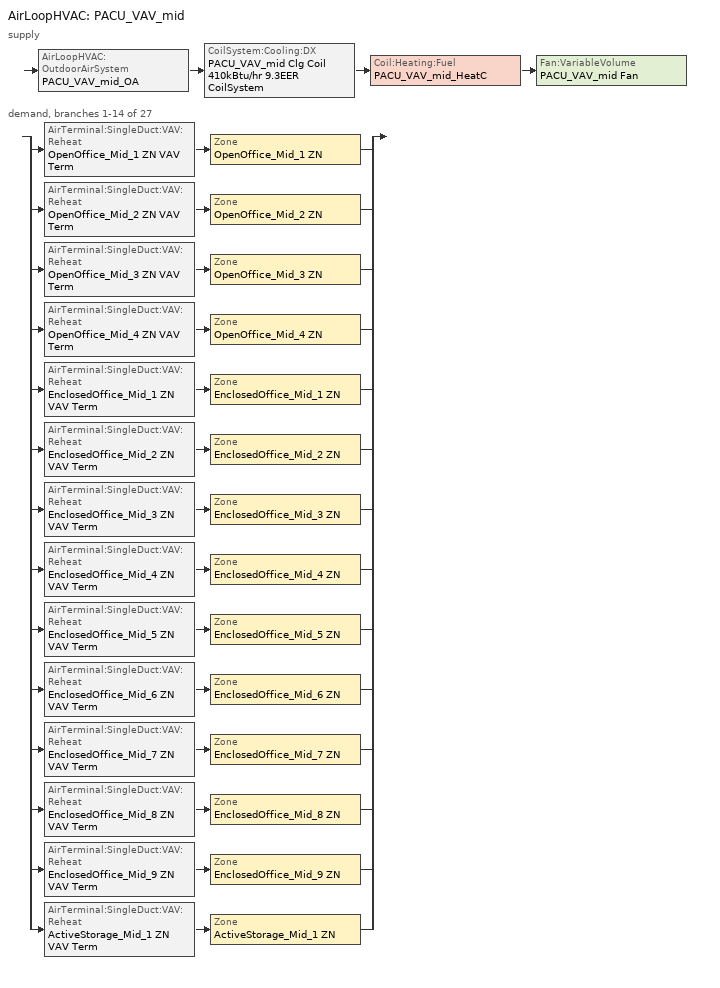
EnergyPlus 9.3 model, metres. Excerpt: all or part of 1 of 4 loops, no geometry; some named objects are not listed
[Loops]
AirLoopHVAC 'PACU_VAV_mid'
 supply: AirLoopHVAC:OutdoorAirSystem 'PACU_VAV_mid_OA' > CoilSystem:Cooling:DX 'PACU_VAV_mid Clg Coil 410kBtu/hr 9.3EER CoilSystem' > Coil:Heating:Fuel 'PACU_VAV_mid_HeatC' > Fan:VariableVolume 'PACU_VAV_mid Fan'
 demand, branches 1-14 of 27: split
  | AirTerminal:SingleDuct:VAV:Reheat 'OpenOffice_Mid_1 ZN VAV Term' > Zone 'OpenOffice_Mid_1 ZN'
  | AirTerminal:SingleDuct:VAV:Reheat 'OpenOffice_Mid_2 ZN VAV Term' > Zone 'OpenOffice_Mid_2 ZN'
  | AirTerminal:SingleDuct:VAV:Reheat 'OpenOffice_Mid_3 ZN VAV Term' > Zone 'OpenOffice_Mid_3 ZN'
  | AirTerminal:SingleDuct:VAV:Reheat 'OpenOffice_Mid_4 ZN VAV Term' > Zone 'OpenOffice_Mid_4 ZN'
  | AirTerminal:SingleDuct:VAV:Reheat 'EnclosedOffice_Mid_1 ZN VAV Term' > Zone 'EnclosedOffice_Mid_1 ZN'
  | AirTerminal:SingleDuct:VAV:Reheat 'EnclosedOffice_Mid_2 ZN VAV Term' > Zone 'EnclosedOffice_Mid_2 ZN'
  | AirTerminal:SingleDuct:VAV:Reheat 'EnclosedOffice_Mid_3 ZN VAV Term' > Zone 'EnclosedOffice_Mid_3 ZN'
  | AirTerminal:SingleDuct:VAV:Reheat 'EnclosedOffice_Mid_4 ZN VAV Term' > Zone 'EnclosedOffice_Mid_4 ZN'
  | AirTerminal:SingleDuct:VAV:Reheat 'EnclosedOffice_Mid_5 ZN VAV Term' > Zone 'EnclosedOffice_Mid_5 ZN'
  | AirTerminal:SingleDuct:VAV:Reheat 'EnclosedOffice_Mid_6 ZN VAV Term' > Zone 'EnclosedOffice_Mid_6 ZN'
  | AirTerminal:SingleDuct:VAV:Reheat 'EnclosedOffice_Mid_7 ZN VAV Term' > Zone 'EnclosedOffice_Mid_7 ZN'
  | AirTerminal:SingleDuct:VAV:Reheat 'EnclosedOffice_Mid_8 ZN VAV Term' > Zone 'EnclosedOffice_Mid_8 ZN'
  | AirTerminal:SingleDuct:VAV:Reheat 'EnclosedOffice_Mid_9 ZN VAV Term' > Zone 'EnclosedOffice_Mid_9 ZN'
  | AirTerminal:SingleDuct:VAV:Reheat 'ActiveStorage_Mid_1 ZN VAV Term' > Zone 'ActiveStorage_Mid_1 ZN'
[DesignSpecification:OutdoorAir] Outdoor Air Method=Sum; Outdoor Air Flow per Zone {m3/s}=0; Outdoor Air Flow Air Changes per Hour {1/hr}=0
Name | Outdoor Air Flow per Person {m3/s-person} | Outdoor Air Flow per Zone Floor Area {m3/s-m2}
MediumOffice - Storage Ventilation; MediumOffice - Conference Ventilation; MediumOffice - ClosedOffice Ventilation; MediumOffice - Lobby Ventilation; MediumOffice - OpenOffice Ventilation | 0.00235973 | 0.0003048
MediumOffice - Corridor Ventilation | 0 | 0.0003048
MediumOffice - Dining Ventilation | 0.00235973 | 0.0006096
MediumOffice - Elec/MechRoom Ventilation; MediumOffice - Restroom Ventilation; MediumOffice - Stair Ventilation | 0 | 0
[DesignSpecification:ZoneAirDistribution] Zone Air Distribution Effectiveness in Cooling Mode=1; Zone Air Distribution Effectiveness in Heating Mode=1
ActiveStorage_Mid_1 ZN Design Spec Zone Air Dist; ActiveStorage_Mid_2 ZN Design Spec Zone Air Dist; ActiveStorage_Mid_3 ZN Design Spec Zone Air Dist; ActiveStorage_Mid_4 ZN Design Spec Zone Air Dist; ConfRoom_Mid_1 ZN Design Spec Zone Air Dist; ConfRoom_Mid_2 ZN Design Spec Zone Air Dist; Corridor_Mid_1 ZN Design Spec Zone Air Dist; Corridor_Mid_2 ZN Design Spec Zone Air Dist; Dining_Mid ZN Design Spec Zone Air Dist; EnclosedOffice_Mid_1 ZN Design Spec Zone Air Dist; EnclosedOffice_Mid_2 ZN Design Spec Zone Air Dist; EnclosedOffice_Mid_3 ZN Design Spec Zone Air Dist; Lobby_Mid ZN Design Spec Zone Air Dist; Mechanical_Mid ZN Design Spec Zone Air Dist; OpenOffice_Mid_1 ZN Design Spec Zone Air Dist; OpenOffice_Mid_2 ZN Design Spec Zone Air Dist; OpenOffice_Mid_3 ZN Design Spec Zone Air Dist; OpenOffice_Mid_4 ZN Design Spec Zone Air Dist; Restroom_Mid ZN Design Spec Zone Air Dist; Stair_Mid_1 ZN Design Spec Zone Air Dist; Stair_Mid_2 ZN Design Spec Zone Air Dist; EnclosedOffice_Mid_4 ZN Design Spec Zone Air Dist; EnclosedOffice_Mid_5 ZN Design Spec Zone Air Dist; EnclosedOffice_Mid_6 ZN Design Spec Zone Air Dist; EnclosedOffice_Mid_7 ZN Design Spec Zone Air Dist; EnclosedOffice_Mid_8 ZN Design Spec Zone Air Dist; EnclosedOffice_Mid_9 ZN Design Spec Zone Air Dist
[Sizing:Zone] Zone Cooling Design Supply Air Temperature Input Method=SupplyAirTemperature; Zone Cooling Design Supply Air Temperature {C}=12.8; Zone Heating Design Supply Air Temperature Input Method=SupplyAirTemperature; Zone Heating Design Supply Air Temperature {C}=40; Zone Cooling Design Supply Air Humidity Ratio {kgWater/kgDryAir}=0.0085; Zone Heating Design Supply Air Humidity Ratio {kgWater/kgDryAir}=0.008; Cooling Design Air Flow Method=DesignDay; Cooling Design Air Flow Rate {m3/s}=0; Cooling Minimum Air Flow {m3/s}=0; Cooling Minimum Air Flow Fraction=0; Heating Design Air Flow Method=DesignDay; Heating Design Air Flow Rate {m3/s}=0; Account for Dedicated Outdoor Air System=No
Name | Design Specification Outdoor Air Object | Design Specification Zone Air Distribution Object
ActiveStorage_Mid_1 ZN | MediumOffice - Storage Ventilation | ActiveStorage_Mid_1 ZN Design Spec Zone Air Dist
EnclosedOffice_Mid_1 ZN | MediumOffice - ClosedOffice Ventilation | EnclosedOffice_Mid_1 ZN Design Spec Zone Air Dist
EnclosedOffice_Mid_2 ZN | MediumOffice - ClosedOffice Ventilation | EnclosedOffice_Mid_2 ZN Design Spec Zone Air Dist
EnclosedOffice_Mid_3 ZN | MediumOffice - ClosedOffice Ventilation | EnclosedOffice_Mid_3 ZN Design Spec Zone Air Dist
OpenOffice_Mid_1 ZN | MediumOffice - OpenOffice Ventilation | OpenOffice_Mid_1 ZN Design Spec Zone Air Dist
OpenOffice_Mid_2 ZN | MediumOffice - OpenOffice Ventilation | OpenOffice_Mid_2 ZN Design Spec Zone Air Dist
OpenOffice_Mid_3 ZN | MediumOffice - OpenOffice Ventilation | OpenOffice_Mid_3 ZN Design Spec Zone Air Dist
OpenOffice_Mid_4 ZN | MediumOffice - OpenOffice Ventilation | OpenOffice_Mid_4 ZN Design Spec Zone Air Dist
EnclosedOffice_Mid_4 ZN | MediumOffice - ClosedOffice Ventilation | EnclosedOffice_Mid_4 ZN Design Spec Zone Air Dist
EnclosedOffice_Mid_5 ZN | MediumOffice - ClosedOffice Ventilation | EnclosedOffice_Mid_5 ZN Design Spec Zone Air Dist
EnclosedOffice_Mid_6 ZN | MediumOffice - ClosedOffice Ventilation | EnclosedOffice_Mid_6 ZN Design Spec Zone Air Dist
EnclosedOffice_Mid_7 ZN | MediumOffice - ClosedOffice Ventilation | EnclosedOffice_Mid_7 ZN Design Spec Zone Air Dist
EnclosedOffice_Mid_8 ZN | MediumOffice - ClosedOffice Ventilation | EnclosedOffice_Mid_8 ZN Design Spec Zone Air Dist
EnclosedOffice_Mid_9 ZN | MediumOffice - ClosedOffice Ventilation | EnclosedOffice_Mid_9 ZN Design Spec Zone Air Dist
[Sizing:System]
PACU_VAV_mid: Sensible, 0.847417, 0.5, 7, 0.008, 12.8, 0.008, 12.8, 12.8, Coincident, No, No, 0.0085, 0.008, DesignDay, 0, DesignDay, 0, ZoneSum
[ZoneControl:Thermostat] Control Type Schedule=Dual Zone Control Type Sched
Name | Zone or ZoneList | Control 1
ActiveStorage_Mid_1 ZN Thermostat | ActiveStorage_Mid_1 ZN | MediumOffice - Storage Thermostat 5
EnclosedOffice_Mid_1 ZN Thermostat | EnclosedOffice_Mid_1 ZN | MediumOffice - ClosedOffice Thermostat 5
EnclosedOffice_Mid_2 ZN Thermostat | EnclosedOffice_Mid_2 ZN | MediumOffice - ClosedOffice Thermostat 6
EnclosedOffice_Mid_3 ZN Thermostat | EnclosedOffice_Mid_3 ZN | MediumOffice - ClosedOffice Thermostat 7
OpenOffice_Mid_1 ZN Thermostat | OpenOffice_Mid_1 ZN | MediumOffice - OpenOffice Thermostat 4
OpenOffice_Mid_2 ZN Thermostat | OpenOffice_Mid_2 ZN | MediumOffice - OpenOffice Thermostat 5
OpenOffice_Mid_3 ZN Thermostat | OpenOffice_Mid_3 ZN | MediumOffice - OpenOffice Thermostat 6
OpenOffice_Mid_4 ZN Thermostat | OpenOffice_Mid_4 ZN | MediumOffice - OpenOffice Thermostat 7
EnclosedOffice_Mid_4 ZN Thermostat | EnclosedOffice_Mid_4 ZN | MediumOffice - ClosedOffice Thermostat 1
EnclosedOffice_Mid_5 ZN Thermostat | EnclosedOffice_Mid_5 ZN | MediumOffice - ClosedOffice Thermostat 1
EnclosedOffice_Mid_6 ZN Thermostat | EnclosedOffice_Mid_6 ZN | MediumOffice - ClosedOffice Thermostat 1
EnclosedOffice_Mid_7 ZN Thermostat | EnclosedOffice_Mid_7 ZN | MediumOffice - ClosedOffice Thermostat 1
EnclosedOffice_Mid_8 ZN Thermostat | EnclosedOffice_Mid_8 ZN | MediumOffice - ClosedOffice Thermostat 1
EnclosedOffice_Mid_9 ZN Thermostat | EnclosedOffice_Mid_9 ZN | MediumOffice - ClosedOffice Thermostat 1
[ThermostatSetpoint:DualSetpoint] Heating Setpoint Temperature Schedule Namee=HTGSETP_SCH_YES_OPTIMUM; Cooling Setpoint Temperature Schedule=CLGSETP_SCH_YES_OPTIMUM
MediumOffice - Storage Thermostat 5; MediumOffice - ClosedOffice Thermostat 1; MediumOffice - ClosedOffice Thermostat 5; MediumOffice - ClosedOffice Thermostat 6; MediumOffice - ClosedOffice Thermostat 7; MediumOffice - OpenOffice Thermostat 4; MediumOffice - OpenOffice Thermostat 5; MediumOffice - OpenOffice Thermostat 6; MediumOffice - OpenOffice Thermostat 7
[AirTerminal:SingleDuct:VAV:Reheat]
ActiveStorage_Mid_1 ZN VAV Term: ALWAYS_ON, Autosize, Scheduled, ACTIVESTORAGE_MID_1_ZONE_MIN_SCH, ActiveStorage_Mid_1 ZN Rht Coil, Autosize, 0, 0.001, ReverseWithLimits, Autocalculate, 0.5, 40
EnclosedOffice_Mid_1 ZN VAV Term: ALWAYS_ON, Autosize, Scheduled, ENCLOSEDOFFICE_MID_1_ZONE_MIN_SCH, EnclosedOffice_Mid_1 ZN Rht Coil, Autosize, 0, 0.001, ReverseWithLimits, Autocalculate, 0.5, 40
EnclosedOffice_Mid_2 ZN VAV Term: ALWAYS_ON, Autosize, Scheduled, ENCLOSEDOFFICE_MID_2_ZONE_MIN_SCH, EnclosedOffice_Mid_2 ZN Rht Coil, Autosize, 0, 0.001, ReverseWithLimits, Autocalculate, 0.5, 40
EnclosedOffice_Mid_3 ZN VAV Term: ALWAYS_ON, Autosize, Scheduled, ENCLOSEDOFFICE_MID_3_ZONE_MIN_SCH, EnclosedOffice_Mid_3 ZN Rht Coil, Autosize, 0, 0.001, ReverseWithLimits, Autocalculate, 0.5, 40
OpenOffice_Mid_1 ZN VAV Term: ALWAYS_ON, Autosize, Scheduled, OPENOFFICE_MID_1_ZONE_MIN_SCH, OpenOffice_Mid_1 ZN Rht Coil, Autosize, 0, 0.001, ReverseWithLimits, Autocalculate, 0.5, 40
OpenOffice_Mid_2 ZN VAV Term: ALWAYS_ON, Autosize, Scheduled, OPENOFFICE_MID_2_ZONE_MIN_SCH, OpenOffice_Mid_2 ZN Rht Coil, Autosize, 0, 0.001, ReverseWithLimits, Autocalculate, 0.5, 40
OpenOffice_Mid_3 ZN VAV Term: ALWAYS_ON, Autosize, Scheduled, OPENOFFICE_MID_3_ZONE_MIN_SCH, OpenOffice_Mid_3 ZN Rht Coil, Autosize, 0, 0.001, ReverseWithLimits, Autocalculate, 0.5, 40
OpenOffice_Mid_4 ZN VAV Term: ALWAYS_ON, Autosize, Scheduled, OPENOFFICE_MID_4_ZONE_MIN_SCH, OpenOffice_Mid_4 ZN Rht Coil, Autosize, 0, 0.001, ReverseWithLimits, Autocalculate, 0.5, 40
EnclosedOffice_Mid_4 ZN VAV Term: ALWAYS_ON, Autosize, Scheduled, ENCLOSEDOFFICE_MID_4_ZONE_MIN_SCH, EnclosedOffice_Mid_4 ZN Rht Coil, Autosize, 0, 0.001, ReverseWithLimits, Autocalculate, 0.5, 40
EnclosedOffice_Mid_5 ZN VAV Term: ALWAYS_ON, Autosize, Scheduled, ENCLOSEDOFFICE_MID_5_ZONE_MIN_SCH, EnclosedOffice_Mid_5 ZN Rht Coil, Autosize, 0, 0.001, ReverseWithLimits, Autocalculate, 0.5, 40
EnclosedOffice_Mid_6 ZN VAV Term: ALWAYS_ON, Autosize, Scheduled, ENCLOSEDOFFICE_MID_6_ZONE_MIN_SCH, EnclosedOffice_Mid_6 ZN Rht Coil, Autosize, 0, 0.001, ReverseWithLimits, Autocalculate, 0.5, 40
EnclosedOffice_Mid_7 ZN VAV Term: ALWAYS_ON, Autosize, Scheduled, ENCLOSEDOFFICE_MID_7_ZONE_MIN_SCH, EnclosedOffice_Mid_7 ZN Rht Coil, Autosize, 0, 0.001, ReverseWithLimits, Autocalculate, 0.5, 40
EnclosedOffice_Mid_8 ZN VAV Term: ALWAYS_ON, Autosize, Scheduled, ENCLOSEDOFFICE_MID_8_ZONE_MIN_SCH, EnclosedOffice_Mid_8 ZN Rht Coil, Autosize, 0, 0.001, ReverseWithLimits, Autocalculate, 0.5, 40
EnclosedOffice_Mid_9 ZN VAV Term: ALWAYS_ON, Autosize, Scheduled, ENCLOSEDOFFICE_MID_9_ZONE_MIN_SCH, EnclosedOffice_Mid_9 ZN Rht Coil, Autosize, 0, 0.001, ReverseWithLimits, Autocalculate, 0.5, 40
[Zone equipment]
ActiveStorage_Mid_1 ZN: ActiveStorage_Mid_1 ZN VAV Term
EnclosedOffice_Mid_1 ZN: EnclosedOffice_Mid_1 ZN VAV Term
EnclosedOffice_Mid_2 ZN: EnclosedOffice_Mid_2 ZN VAV Term
EnclosedOffice_Mid_3 ZN: EnclosedOffice_Mid_3 ZN VAV Term
OpenOffice_Mid_1 ZN: OpenOffice_Mid_1 ZN VAV Term
OpenOffice_Mid_2 ZN: OpenOffice_Mid_2 ZN VAV Term
OpenOffice_Mid_3 ZN: OpenOffice_Mid_3 ZN VAV Term
OpenOffice_Mid_4 ZN: OpenOffice_Mid_4 ZN VAV Term
EnclosedOffice_Mid_4 ZN: EnclosedOffice_Mid_4 ZN VAV Term
EnclosedOffice_Mid_5 ZN: EnclosedOffice_Mid_5 ZN VAV Term
EnclosedOffice_Mid_6 ZN: EnclosedOffice_Mid_6 ZN VAV Term
EnclosedOffice_Mid_7 ZN: EnclosedOffice_Mid_7 ZN VAV Term
EnclosedOffice_Mid_8 ZN: EnclosedOffice_Mid_8 ZN VAV Term
EnclosedOffice_Mid_9 ZN: EnclosedOffice_Mid_9 ZN VAV Term
[Fan:VariableVolume]
PACU_VAV_mid Fan: Availability Schedule=HVACOperationSchd; Fan Total Efficiency=0.6006; Pressure Rise {Pa}=1389.42; Maximum Flow Rate {m3/s}=AUTOSIZE; Fan Power Minimum Flow Rate Input Method=Fraction; Fan Power Minimum Flow Fraction=0.25; Motor Efficiency=0.924; Motor In Airstream Fraction=1; Fan Power Coefficient 1=0.0408; Fan Power Coefficient 2=0.088; Fan Power Coefficient 3=-0.0729; Fan Power Coefficient 4=0.9437; Fan Power Coefficient 5=0
[EnergyManagementSystem:Sensor]
Facility_Int_LTG: InteriorLights:Electricity
ACTIVESTORAGE_MID_1_OCC_SENSOR: ACTIVESTORAGE_MID_1 ZN; Zone People Occupant Count
ENCLOSEDOFFICE_MID_1_OCC_SENSOR: ENCLOSEDOFFICE_MID_1 ZN; Zone People Occupant Count
ENCLOSEDOFFICE_MID_2_OCC_SENSOR: ENCLOSEDOFFICE_MID_2 ZN; Zone People Occupant Count
ENCLOSEDOFFICE_MID_3_OCC_SENSOR: ENCLOSEDOFFICE_MID_3 ZN; Zone People Occupant Count
OPENOFFICE_MID_1_OCC_SENSOR: OPENOFFICE_MID_1 ZN; Zone People Occupant Count
OPENOFFICE_MID_2_OCC_SENSOR: OPENOFFICE_MID_2 ZN; Zone People Occupant Count
OPENOFFICE_MID_3_OCC_SENSOR: OPENOFFICE_MID_3 ZN; Zone People Occupant Count
OPENOFFICE_MID_4_OCC_SENSOR: OPENOFFICE_MID_4 ZN; Zone People Occupant Count
ENCLOSEDOFFICE_MID_6_OCC_SENSOR: ENCLOSEDOFFICE_MID_6 ZN; Zone People Occupant Count
ENCLOSEDOFFICE_MID_5_OCC_SENSOR: ENCLOSEDOFFICE_MID_5 ZN; Zone People Occupant Count
ENCLOSEDOFFICE_MID_4_OCC_SENSOR: ENCLOSEDOFFICE_MID_4 ZN; Zone People Occupant Count
ENCLOSEDOFFICE_MID_8_OCC_SENSOR: ENCLOSEDOFFICE_MID_8 ZN; Zone People Occupant Count
ENCLOSEDOFFICE_MID_9_OCC_SENSOR: ENCLOSEDOFFICE_MID_9 ZN; Zone People Occupant Count
ENCLOSEDOFFICE_MID_7_OCC_SENSOR: ENCLOSEDOFFICE_MID_7 ZN; Zone People Occupant Count
ACTIVESTORAGE_MID_1_Vpz: ACTIVESTORAGE_MID_1 VAV Box Damper Node; System Node Standard Density Volume Flow Rate
ENCLOSEDOFFICE_MID_1_Vpz: ENCLOSEDOFFICE_MID_1 VAV Box Damper Node; System Node Standard Density Volume Flow Rate
ENCLOSEDOFFICE_MID_2_Vpz: ENCLOSEDOFFICE_MID_2 VAV Box Damper Node; System Node Standard Density Volume Flow Rate
ENCLOSEDOFFICE_MID_3_Vpz: ENCLOSEDOFFICE_MID_3 VAV Box Damper Node; System Node Standard Density Volume Flow Rate
OPENOFFICE_MID_1_Vpz: OPENOFFICE_MID_1 VAV Box Damper Node; System Node Standard Density Volume Flow Rate
OPENOFFICE_MID_2_Vpz: OPENOFFICE_MID_2 VAV Box Damper Node; System Node Standard Density Volume Flow Rate
OPENOFFICE_MID_3_Vpz: OPENOFFICE_MID_3 VAV Box Damper Node; System Node Standard Density Volume Flow Rate
OPENOFFICE_MID_4_Vpz: OPENOFFICE_MID_4 VAV Box Damper Node; System Node Standard Density Volume Flow Rate
ENCLOSEDOFFICE_MID_6_Vpz: ENCLOSEDOFFICE_MID_6 VAV Box Damper Node; System Node Standard Density Volume Flow Rate
ENCLOSEDOFFICE_MID_5_Vpz: ENCLOSEDOFFICE_MID_5 VAV Box Damper Node; System Node Standard Density Volume Flow Rate
ENCLOSEDOFFICE_MID_4_Vpz: ENCLOSEDOFFICE_MID_4 VAV Box Damper Node; System Node Standard Density Volume Flow Rate
ENCLOSEDOFFICE_MID_8_Vpz: ENCLOSEDOFFICE_MID_8 VAV Box Damper Node; System Node Standard Density Volume Flow Rate
ENCLOSEDOFFICE_MID_9_Vpz: ENCLOSEDOFFICE_MID_9 VAV Box Damper Node; System Node Standard Density Volume Flow Rate
ENCLOSEDOFFICE_MID_7_Vpz: ENCLOSEDOFFICE_MID_7 VAV Box Damper Node; System Node Standard Density Volume Flow Rate
PACU_VAV_bot_Vps: PACU_VAV_bot Zone Equipment Inlet Node; System Node Standard Density Volume Flow Rate
PACU_VAV_mid_Vps: PACU_VAV_mid Zone Equipment Inlet Node; System Node Standard Density Volume Flow Rate
PACU_VAV_top_Vps: PACU_VAV_top Zone Equipment Inlet Node; System Node Standard Density Volume Flow Rate
ACTIVESTORAGE_MID_1_HeatingLoad: ACTIVESTORAGE_MID_1 ZN; Zone Predicted Sensible Load to Heating Setpoint Heat Transfer Rate
ENCLOSEDOFFICE_MID_1_HeatingLoad: ENCLOSEDOFFICE_MID_1 ZN; Zone Predicted Sensible Load to Heating Setpoint Heat Transfer Rate
ENCLOSEDOFFICE_MID_2_HeatingLoad: ENCLOSEDOFFICE_MID_2 ZN; Zone Predicted Sensible Load to Heating Setpoint Heat Transfer Rate
ENCLOSEDOFFICE_MID_3_HeatingLoad: ENCLOSEDOFFICE_MID_3 ZN; Zone Predicted Sensible Load to Heating Setpoint Heat Transfer Rate
OPENOFFICE_MID_1_HeatingLoad: OPENOFFICE_MID_1 ZN; Zone Predicted Sensible Load to Heating Setpoint Heat Transfer Rate
OPENOFFICE_MID_2_HeatingLoad: OPENOFFICE_MID_2 ZN; Zone Predicted Sensible Load to Heating Setpoint Heat Transfer Rate
OPENOFFICE_MID_3_HeatingLoad: OPENOFFICE_MID_3 ZN; Zone Predicted Sensible Load to Heating Setpoint Heat Transfer Rate
OPENOFFICE_MID_4_HeatingLoad: OPENOFFICE_MID_4 ZN; Zone Predicted Sensible Load to Heating Setpoint Heat Transfer Rate
ENCLOSEDOFFICE_MID_6_HeatingLoad: ENCLOSEDOFFICE_MID_6 ZN; Zone Predicted Sensible Load to Heating Setpoint Heat Transfer Rate
ENCLOSEDOFFICE_MID_5_HeatingLoad: ENCLOSEDOFFICE_MID_5 ZN; Zone Predicted Sensible Load to Heating Setpoint Heat Transfer Rate
ENCLOSEDOFFICE_MID_4_HeatingLoad: ENCLOSEDOFFICE_MID_4 ZN; Zone Predicted Sensible Load to Heating Setpoint Heat Transfer Rate
ENCLOSEDOFFICE_MID_8_HeatingLoad: ENCLOSEDOFFICE_MID_8 ZN; Zone Predicted Sensible Load to Heating Setpoint Heat Transfer Rate
ENCLOSEDOFFICE_MID_9_HeatingLoad: ENCLOSEDOFFICE_MID_9 ZN; Zone Predicted Sensible Load to Heating Setpoint Heat Transfer Rate
ENCLOSEDOFFICE_MID_7_HeatingLoad: ENCLOSEDOFFICE_MID_7 ZN; Zone Predicted Sensible Load to Heating Setpoint Heat Transfer Rate
HVACOperationSchd_JudgeWork: HVACOperationSchd; Schedule Value
ACTIVESTORAGE_MID_1_Temp: ACTIVESTORAGE_MID_1 ZN; Zone Air Temperature
ENCLOSEDOFFICE_MID_1_Temp: ENCLOSEDOFFICE_MID_1 ZN; Zone Air Temperature
ENCLOSEDOFFICE_MID_2_Temp: ENCLOSEDOFFICE_MID_2 ZN; Zone Air Temperature
ENCLOSEDOFFICE_MID_3_Temp: ENCLOSEDOFFICE_MID_3 ZN; Zone Air Temperature
OPENOFFICE_MID_1_Temp: OPENOFFICE_MID_1 ZN; Zone Air Temperature
OPENOFFICE_MID_2_Temp: OPENOFFICE_MID_2 ZN; Zone Air Temperature
OPENOFFICE_MID_3_Temp: OPENOFFICE_MID_3 ZN; Zone Air Temperature
OPENOFFICE_MID_4_Temp: OPENOFFICE_MID_4 ZN; Zone Air Temperature
ENCLOSEDOFFICE_MID_6_Temp: ENCLOSEDOFFICE_MID_6 ZN; Zone Air Temperature
ENCLOSEDOFFICE_MID_5_Temp: ENCLOSEDOFFICE_MID_5 ZN; Zone Air Temperature
ENCLOSEDOFFICE_MID_4_Temp: ENCLOSEDOFFICE_MID_4 ZN; Zone Air Temperature
ENCLOSEDOFFICE_MID_8_Temp: ENCLOSEDOFFICE_MID_8 ZN; Zone Air Temperature
ENCLOSEDOFFICE_MID_9_Temp: ENCLOSEDOFFICE_MID_9 ZN; Zone Air Temperature
ENCLOSEDOFFICE_MID_7_Temp: ENCLOSEDOFFICE_MID_7 ZN; Zone Air Temperature
ACTIVESTORAGE_MID_1_Supply_Temp: ACTIVESTORAGE_MID_1 VAV Box Outlet Node; System Node Temperature
ENCLOSEDOFFICE_MID_1_Supply_Temp: ENCLOSEDOFFICE_MID_1 VAV Box Outlet Node; System Node Temperature
ENCLOSEDOFFICE_MID_2_Supply_Temp: ENCLOSEDOFFICE_MID_2 VAV Box Outlet Node; System Node Temperature
ENCLOSEDOFFICE_MID_3_Supply_Temp: ENCLOSEDOFFICE_MID_3 VAV Box Outlet Node; System Node Temperature
OPENOFFICE_MID_1_Supply_Temp: OPENOFFICE_MID_1 VAV Box Outlet Node; System Node Temperature
OPENOFFICE_MID_2_Supply_Temp: OPENOFFICE_MID_2 VAV Box Outlet Node; System Node Temperature
OPENOFFICE_MID_3_Supply_Temp: OPENOFFICE_MID_3 VAV Box Outlet Node; System Node Temperature
OPENOFFICE_MID_4_Supply_Temp: OPENOFFICE_MID_4 VAV Box Outlet Node; System Node Temperature
ENCLOSEDOFFICE_MID_6_Supply_Temp: ENCLOSEDOFFICE_MID_6 VAV Box Outlet Node; System Node Temperature
ENCLOSEDOFFICE_MID_5_Supply_Temp: ENCLOSEDOFFICE_MID_5 VAV Box Outlet Node; System Node Temperature
ENCLOSEDOFFICE_MID_4_Supply_Temp: ENCLOSEDOFFICE_MID_4 VAV Box Outlet Node; System Node Temperature
ENCLOSEDOFFICE_MID_8_Supply_Temp: ENCLOSEDOFFICE_MID_8 VAV Box Outlet Node; System Node Temperature
ENCLOSEDOFFICE_MID_9_Supply_Temp: ENCLOSEDOFFICE_MID_9 VAV Box Outlet Node; System Node Temperature
ENCLOSEDOFFICE_MID_7_Supply_Temp: ENCLOSEDOFFICE_MID_7 VAV Box Outlet Node; System Node Temperature
[EnergyManagementSystem:GlobalVariable]
Wired_LTG
ACTIVESTORAGE_BOT_1_AREA_ARP: ACTIVESTORAGE_BOT_2_AREA_ARP; ACTIVESTORAGE_BOT_3_AREA_ARP; ACTIVESTORAGE_BOT_4_AREA_ARP; ACTIVESTORAGE_MID_1_AREA_ARP; ACTIVESTORAGE_MID_2_AREA_ARP; ACTIVESTORAGE_MID_3_AREA_ARP; ACTIVESTORAGE_MID_4_AREA_ARP; ACTIVESTORAGE_TOP_1_AREA_ARP; ACTIVESTORAGE_TOP_2_AREA_ARP; ACTIVESTORAGE_TOP_3_AREA_ARP; ACTIVESTORAGE_TOP_4_AREA_ARP; CLASSROOM_BOT_AREA_ARP; CONFROOM_BOT_1_AREA_ARP; CONFROOM_BOT_2_AREA_ARP; CONFROOM_MID_1_AREA_ARP; CONFROOM_MID_2_AREA_ARP; CONFROOM_TOP_1_AREA_ARP; CONFROOM_TOP_2_AREA_ARP; CORRIDOR_BOT_1_AREA_ARP; CORRIDOR_BOT_2_AREA_ARP; CORRIDOR_MID_1_AREA_ARP; CORRIDOR_MID_2_AREA_ARP; CORRIDOR_TOP_1_AREA_ARP; CORRIDOR_TOP_2_AREA_ARP; DINING_BOT_AREA_ARP; DINING_MID_AREA_ARP; DINING_TOP_AREA_ARP; ENCLOSEDOFFICE_BOT_1_AREA_ARP; ENCLOSEDOFFICE_BOT_10_AREA_ARP; ENCLOSEDOFFICE_BOT_3_AREA_ARP; ENCLOSEDOFFICE_BOT_4_AREA_ARP; ENCLOSEDOFFICE_MID_1_AREA_ARP; ENCLOSEDOFFICE_MID_2_AREA_ARP; ENCLOSEDOFFICE_MID_3_AREA_ARP; ENCLOSEDOFFICE_TOP_1_AREA_ARP; ENCLOSEDOFFICE_TOP_2_AREA_ARP; ENCLOSEDOFFICE_TOP_3_AREA_ARP; LOBBY_BOT_AREA_ARP; LOBBY_MID_AREA_ARP; LOBBY_TOP_AREA_ARP; LOUNGE_BOT_AREA_ARP; MECHANICAL_BOT_AREA_ARP; MECHANICAL_MID_AREA_ARP; MECHANICAL_TOP_AREA_ARP; OPENOFFICE_BOT_1_AREA_ARP; OPENOFFICE_BOT_2_AREA_ARP; OPENOFFICE_BOT_3_AREA_ARP; OPENOFFICE_MID_1_AREA_ARP; OPENOFFICE_MID_2_AREA_ARP; OPENOFFICE_MID_3_AREA_ARP; OPENOFFICE_MID_4_AREA_ARP; OPENOFFICE_TOP_1_AREA_ARP; OPENOFFICE_TOP_2_AREA_ARP; OPENOFFICE_TOP_3_AREA_ARP; OPENOFFICE_TOP_4_AREA_ARP; RESTROOM_BOT_AREA_ARP; RESTROOM_MID_AREA_ARP; RESTROOM_TOP_AREA_ARP; STAIR_BOT_1_AREA_ARP; STAIR_BOT_2_AREA_ARP; STAIR_MID_1_AREA_ARP; STAIR_MID_2_AREA_ARP; STAIR_TOP_1_AREA_ARP; STAIR_TOP_2_AREA_ARP; ENCLOSEDOFFICE_BOT_7_AREA_ARP; ENCLOSEDOFFICE_BOT_6_AREA_ARP; ENCLOSEDOFFICE_BOT_5_AREA_ARP; ENCLOSEDOFFICE_BOT_2_AREA_ARP; ENCLOSEDOFFICE_BOT_8_AREA_ARP; ENCLOSEDOFFICE_BOT_9_AREA_ARP; ENCLOSEDOFFICE_MID_6_AREA_ARP; ENCLOSEDOFFICE_MID_5_AREA_ARP; ENCLOSEDOFFICE_MID_4_AREA_ARP; ENCLOSEDOFFICE_MID_8_AREA_ARP; ENCLOSEDOFFICE_MID_9_AREA_ARP; ENCLOSEDOFFICE_MID_7_AREA_ARP; ENCLOSEDOFFICE_TOP_6_AREA_ARP; ENCLOSEDOFFICE_TOP_5_AREA_ARP; ENCLOSEDOFFICE_TOP_4_AREA_ARP; ENCLOSEDOFFICE_TOP_9_AREA_ARP; ENCLOSEDOFFICE_TOP_8_AREA_ARP; ENCLOSEDOFFICE_TOP_7_AREA_ARP
ACTIVESTORAGE_BOT_1_MAXOCC: ACTIVESTORAGE_BOT_2_MAXOCC; ACTIVESTORAGE_BOT_3_MAXOCC; ACTIVESTORAGE_BOT_4_MAXOCC; ACTIVESTORAGE_MID_1_MAXOCC; ACTIVESTORAGE_MID_2_MAXOCC; ACTIVESTORAGE_MID_3_MAXOCC; ACTIVESTORAGE_MID_4_MAXOCC; ACTIVESTORAGE_TOP_1_MAXOCC; ACTIVESTORAGE_TOP_2_MAXOCC; ACTIVESTORAGE_TOP_3_MAXOCC; ACTIVESTORAGE_TOP_4_MAXOCC; CLASSROOM_BOT_MAXOCC; CONFROOM_BOT_1_MAXOCC; CONFROOM_BOT_2_MAXOCC; CONFROOM_MID_1_MAXOCC; CONFROOM_MID_2_MAXOCC; CONFROOM_TOP_1_MAXOCC; CONFROOM_TOP_2_MAXOCC; CORRIDOR_BOT_1_MAXOCC; CORRIDOR_BOT_2_MAXOCC; CORRIDOR_MID_1_MAXOCC; CORRIDOR_MID_2_MAXOCC; CORRIDOR_TOP_1_MAXOCC; CORRIDOR_TOP_2_MAXOCC; DINING_BOT_MAXOCC; DINING_MID_MAXOCC; DINING_TOP_MAXOCC; ENCLOSEDOFFICE_BOT_1_MAXOCC; ENCLOSEDOFFICE_BOT_10_MAXOCC; ENCLOSEDOFFICE_BOT_3_MAXOCC; ENCLOSEDOFFICE_BOT_4_MAXOCC; ENCLOSEDOFFICE_MID_1_MAXOCC; ENCLOSEDOFFICE_MID_2_MAXOCC; ENCLOSEDOFFICE_MID_3_MAXOCC; ENCLOSEDOFFICE_TOP_1_MAXOCC; ENCLOSEDOFFICE_TOP_2_MAXOCC; ENCLOSEDOFFICE_TOP_3_MAXOCC; LOBBY_BOT_MAXOCC; LOBBY_MID_MAXOCC; LOBBY_TOP_MAXOCC; LOUNGE_BOT_MAXOCC; MECHANICAL_BOT_MAXOCC; MECHANICAL_MID_MAXOCC; MECHANICAL_TOP_MAXOCC; OPENOFFICE_BOT_1_MAXOCC; OPENOFFICE_BOT_2_MAXOCC; OPENOFFICE_BOT_3_MAXOCC; OPENOFFICE_MID_1_MAXOCC; OPENOFFICE_MID_2_MAXOCC; OPENOFFICE_MID_3_MAXOCC; OPENOFFICE_MID_4_MAXOCC; OPENOFFICE_TOP_1_MAXOCC; OPENOFFICE_TOP_2_MAXOCC; OPENOFFICE_TOP_3_MAXOCC; OPENOFFICE_TOP_4_MAXOCC; RESTROOM_BOT_MAXOCC; RESTROOM_MID_MAXOCC; RESTROOM_TOP_MAXOCC; STAIR_BOT_1_MAXOCC; STAIR_BOT_2_MAXOCC; STAIR_MID_1_MAXOCC; STAIR_MID_2_MAXOCC; STAIR_TOP_1_MAXOCC; STAIR_TOP_2_MAXOCC; ENCLOSEDOFFICE_BOT_7_MAXOCC; ENCLOSEDOFFICE_BOT_6_MAXOCC; ENCLOSEDOFFICE_BOT_5_MAXOCC; ENCLOSEDOFFICE_BOT_2_MAXOCC; ENCLOSEDOFFICE_BOT_8_MAXOCC; ENCLOSEDOFFICE_BOT_9_MAXOCC; ENCLOSEDOFFICE_MID_6_MAXOCC; ENCLOSEDOFFICE_MID_5_MAXOCC; ENCLOSEDOFFICE_MID_4_MAXOCC; ENCLOSEDOFFICE_MID_8_MAXOCC; ENCLOSEDOFFICE_MID_9_MAXOCC; ENCLOSEDOFFICE_MID_7_MAXOCC; ENCLOSEDOFFICE_TOP_6_MAXOCC; ENCLOSEDOFFICE_TOP_5_MAXOCC; ENCLOSEDOFFICE_TOP_4_MAXOCC; ENCLOSEDOFFICE_TOP_9_MAXOCC; ENCLOSEDOFFICE_TOP_8_MAXOCC; ENCLOSEDOFFICE_TOP_7_MAXOCC
ACTIVESTORAGE_BOT_1_RA: ACTIVESTORAGE_BOT_2_RA; ACTIVESTORAGE_BOT_3_RA; ACTIVESTORAGE_BOT_4_RA; ACTIVESTORAGE_MID_1_RA; ACTIVESTORAGE_MID_2_RA; ACTIVESTORAGE_MID_3_RA; ACTIVESTORAGE_MID_4_RA; ACTIVESTORAGE_TOP_1_RA; ACTIVESTORAGE_TOP_2_RA; ACTIVESTORAGE_TOP_3_RA; ACTIVESTORAGE_TOP_4_RA; CLASSROOM_BOT_RA; CONFROOM_BOT_1_RA; CONFROOM_BOT_2_RA; CONFROOM_MID_1_RA; CONFROOM_MID_2_RA; CONFROOM_TOP_1_RA; CONFROOM_TOP_2_RA; CORRIDOR_BOT_1_RA; CORRIDOR_BOT_2_RA; CORRIDOR_MID_1_RA; CORRIDOR_MID_2_RA; CORRIDOR_TOP_1_RA; CORRIDOR_TOP_2_RA; DINING_BOT_RA; DINING_MID_RA; DINING_TOP_RA; ENCLOSEDOFFICE_BOT_1_RA; ENCLOSEDOFFICE_BOT_10_RA; ENCLOSEDOFFICE_BOT_3_RA; ENCLOSEDOFFICE_BOT_4_RA; ENCLOSEDOFFICE_MID_1_RA; ENCLOSEDOFFICE_MID_2_RA; ENCLOSEDOFFICE_MID_3_RA; ENCLOSEDOFFICE_TOP_1_RA; ENCLOSEDOFFICE_TOP_2_RA; ENCLOSEDOFFICE_TOP_3_RA; LOBBY_BOT_RA; LOBBY_MID_RA; LOBBY_TOP_RA; LOUNGE_BOT_RA; MECHANICAL_BOT_RA; MECHANICAL_MID_RA; MECHANICAL_TOP_RA; OPENOFFICE_BOT_1_RA; OPENOFFICE_BOT_2_RA; OPENOFFICE_BOT_3_RA; OPENOFFICE_MID_1_RA; OPENOFFICE_MID_2_RA; OPENOFFICE_MID_3_RA; OPENOFFICE_MID_4_RA; OPENOFFICE_TOP_1_RA; OPENOFFICE_TOP_2_RA; OPENOFFICE_TOP_3_RA; OPENOFFICE_TOP_4_RA; RESTROOM_BOT_RA; RESTROOM_MID_RA; RESTROOM_TOP_RA; STAIR_BOT_1_RA; STAIR_BOT_2_RA; STAIR_MID_1_RA; STAIR_MID_2_RA; STAIR_TOP_1_RA; STAIR_TOP_2_RA; ENCLOSEDOFFICE_BOT_7_RA; ENCLOSEDOFFICE_BOT_6_RA; ENCLOSEDOFFICE_BOT_5_RA; ENCLOSEDOFFICE_BOT_2_RA; ENCLOSEDOFFICE_BOT_8_RA; ENCLOSEDOFFICE_BOT_9_RA; ENCLOSEDOFFICE_MID_6_RA; ENCLOSEDOFFICE_MID_5_RA; ENCLOSEDOFFICE_MID_4_RA; ENCLOSEDOFFICE_MID_8_RA; ENCLOSEDOFFICE_MID_9_RA; ENCLOSEDOFFICE_MID_7_RA; ENCLOSEDOFFICE_TOP_6_RA; ENCLOSEDOFFICE_TOP_5_RA; ENCLOSEDOFFICE_TOP_4_RA; ENCLOSEDOFFICE_TOP_9_RA; ENCLOSEDOFFICE_TOP_8_RA; ENCLOSEDOFFICE_TOP_7_RA
PACU_VAV_bot_Vou: PACU_VAV_mid_Vou; PACU_VAV_top_Vou
PACU_VAV_bot_Ev: PACU_VAV_mid_Ev; PACU_VAV_top_Ev
PACU_VAV_bot_Max_Vozrate: PACU_VAV_mid_Max_Vozrate; PACU_VAV_top_Max_Vozrate
PACU_VAV_bot_Vot_design: PACU_VAV_mid_Vot_design; PACU_VAV_top_Vot_design
CONFROOM_SENSOR_BIAS_GLOBAL
[EnergyManagementSystem:OutputVariable] Type of Data in Variable=Averaged; Update Frequency=ZoneTimeStep
Name | EMS Variable
ActiveStorage_Mid_1_Actuator_htg | ActiveStorage_Mid_1_Actuator_htg
ActiveStorage_Mid_1_Actuator_clg | ActiveStorage_Mid_1_Actuator_clg
ActiveStorage_Mid_1_Vpz | ActiveStorage_Mid_1_Vpz
EnclosedOffice_Mid_3_Actuator_htg | EnclosedOffice_Mid_3_Actuator_htg
EnclosedOffice_Mid_3_Actuator_clg | EnclosedOffice_Mid_3_Actuator_clg
EnclosedOffice_Mid_3_Vpz | EnclosedOffice_Mid_3_Vpz
OpenOffice_Mid_2_Actuator_htg | OpenOffice_Mid_2_Actuator_htg
OpenOffice_Mid_2_Actuator_clg | OpenOffice_Mid_2_Actuator_clg
OpenOffice_Mid_2_Vpz | OpenOffice_Mid_2_Vpz
[Coil:Cooling:DX:TwoSpeed]
PACU_VAV_mid_CoolC DXCoil: Availability Schedule=ALWAYS_ON; High Speed Gross Rated Total Cooling Capacity {W}=95744.86; High Speed Rated Sensible Heat Ratio=Autosize; High Speed Gross Rated Cooling COP {W/W}=3.39929; High Speed Rated Air Flow Rate {m3/s}=4.20889; Total Cooling Capacity Function of Temperature Curve=FURNACE_PACU_VAV_CoolCCarrier48TM014_12tons_CapFT; Total Cooling Capacity Function of Flow Fraction Curve=FURNACE_PACU_VAV_CoolCCarrier48TM014_12tons_FFF; Energy Input Ratio Function of Temperature Curve=FURNACE_PACU_VAV_CoolCCarrier48TM014_12tons_EIRFT; Energy Input Ratio Function of Flow Fraction Curve=FURNACE_PACU_VAV_CoolCCarrier48TM014_12tons_EIRFFF; Part Load Fraction Correlation Curve=FURNACE_PACU_VAV_CoolCIEA_HVAC_BESTEST_9ton-PLR; Low Speed Gross Rated Total Cooling Capacity {W} Sep 25, 2012: DX_TwoSpeedObject_from_VAV=AUTOSIZE; Low Speed Gross Rated Sensible Heat Ratio=0.72554; Low Speed Gross Rated Cooling COP {W/W}=3.39929; Low Speed Rated Air Flow Rate {m3/s}=2.80593; Low Speed Total Cooling Capacity Function of Temperature Curve=FURNACE_PACU_VAV_CoolCCarrier48TM014_12tons_CapFT; Low Speed Energy Input Ratio Function of Temperature Curve=FURNACE_PACU_VAV_CoolCCarrier48TM014_12tons_EIRFT
[Coil:Heating:Electric] Availability Schedule=ALWAYS_ON; Efficiency=1; Nominal Capacity {W}=Autosize
ActiveStorage_Mid_1 ZN Rht Coil; EnclosedOffice_Mid_1 ZN Rht Coil; EnclosedOffice_Mid_2 ZN Rht Coil; EnclosedOffice_Mid_3 ZN Rht Coil; OpenOffice_Mid_1 ZN Rht Coil; OpenOffice_Mid_2 ZN Rht Coil; OpenOffice_Mid_3 ZN Rht Coil; OpenOffice_Mid_4 ZN Rht Coil; EnclosedOffice_Mid_4 ZN Rht Coil; EnclosedOffice_Mid_5 ZN Rht Coil; EnclosedOffice_Mid_6 ZN Rht Coil; EnclosedOffice_Mid_7 ZN Rht Coil; EnclosedOffice_Mid_8 ZN Rht Coil; EnclosedOffice_Mid_9 ZN Rht Coil
[Coil:Heating:Fuel]
PACU_VAV_mid_HeatC: Availability Schedule=ALWAYS_ON; Fuel Type=NaturalGas; Burner Efficiency=0.8; Nominal Capacity {W}=AutoSize
[CoilSystem:Cooling:DX]
PACU_VAV_mid Clg Coil 410kBtu/hr 9.3EER CoilSystem: Availability Schedule=ALWAYS_ON; Cooling Coil=PACU_VAV_mid_CoolC DXCoil
[Controller:OutdoorAir]
PACU_VAV_mid_OA_Controller: AUTOSIZE, AUTOSIZE, DifferentialEnthalpy, ModulateFlow, LockoutWithHeating, ProportionalMinimum, PACU_VAV_mid_OA_SCH, PACU_VAV_mid_OA_SCH
[Controller:MechanicalVentilation]
PACU_VAV_mid Ventilation Controller: Availability Schedule=MinOA_MotorizedDamper_Sched; Demand Controlled Ventilation=No; System Outdoor Air Method=ZoneSum; Zone 1=ActiveStorage_Mid_1 ZN; Design Specification Outdoor Air Object Name 1=MediumOffice - Storage Ventilation; Design Specification Zone Air Distribution Object Name 1=ActiveStorage_Mid_1 ZN Design Spec Zone Air Dist; Zone 2=ActiveStorage_Mid_2 ZN; Design Specification Outdoor Air Object Name 2=MediumOffice - Storage Ventilation; Design Specification Zone Air Distribution Object Name 2=ActiveStorage_Mid_2 ZN Design Spec Zone Air Dist; Zone 3=ActiveStorage_Mid_3 ZN; Design Specification Outdoor Air Object Name 3=MediumOffice - Storage Ventilation; Design Specification Zone Air Distribution Object Name 3=ActiveStorage_Mid_3 ZN Design Spec Zone Air Dist; Zone 4=ActiveStorage_Mid_4 ZN; Design Specification Outdoor Air Object Name 4=MediumOffice - Storage Ventilation; Design Specification Zone Air Distribution Object Name 4=ActiveStorage_Mid_4 ZN Design Spec Zone Air Dist; Zone 5=ConfRoom_Mid_1 ZN; Design Specification Outdoor Air Object Name 5=MediumOffice - Conference Ventilation; Design Specification Zone Air Distribution Object Name 5=ConfRoom_Mid_1 ZN Design Spec Zone Air Dist; Zone 6=ConfRoom_Mid_2 ZN; Design Specification Outdoor Air Object Name 6=MediumOffice - Conference Ventilation; Design Specification Zone Air Distribution Object Name 6=ConfRoom_Mid_2 ZN Design Spec Zone Air Dist; Zone 7=Corridor_Mid_1 ZN; Design Specification Outdoor Air Object Name 7=MediumOffice - Corridor Ventilation; Design Specification Zone Air Distribution Object Name 7=Corridor_Mid_1 ZN Design Spec Zone Air Dist; Zone 8=Corridor_Mid_2 ZN; Design Specification Outdoor Air Object Name 8=MediumOffice - Corridor Ventilation; Design Specification Zone Air Distribution Object Name 8=Corridor_Mid_2 ZN Design Spec Zone Air Dist; Zone 9=Dining_Mid ZN; Design Specification Outdoor Air Object Name 9=MediumOffice - Dining Ventilation; Design Specification Zone Air Distribution Object Name 9=Dining_Mid ZN Design Spec Zone Air Dist; Zone 10=EnclosedOffice_Mid_1 ZN; Design Specification Outdoor Air Object Name 10=MediumOffice - ClosedOffice Ventilation; Design Specification Zone Air Distribution Object Name 10=EnclosedOffice_Mid_1 ZN Design Spec Zone Air Dist; Zone 11=EnclosedOffice_Mid_2 ZN; Design Specification Outdoor Air Object Name 11=MediumOffice - ClosedOffice Ventilation; Design Specification Zone Air Distribution Object Name 11=EnclosedOffice_Mid_2 ZN Design Spec Zone Air Dist; Zone 12=EnclosedOffice_Mid_3 ZN; Design Specification Outdoor Air Object Name 12=MediumOffice - ClosedOffice Ventilation; Design Specification Zone Air Distribution Object Name 12=EnclosedOffice_Mid_3 ZN Design Spec Zone Air Dist; Zone 13=EnclosedOffice_Mid_4 ZN; Design Specification Outdoor Air Object Name 13=MediumOffice - ClosedOffice Ventilation; Design Specification Zone Air Distribution Object Name 13=EnclosedOffice_Mid_4 ZN Design Spec Zone Air Dist; Zone 14=EnclosedOffice_Mid_5 ZN; Design Specification Outdoor Air Object Name 14=MediumOffice - ClosedOffice Ventilation; Design Specification Zone Air Distribution Object Name 14=EnclosedOffice_Mid_5 ZN Design Spec Zone Air Dist; Zone 15=EnclosedOffice_Mid_6 ZN; Design Specification Outdoor Air Object Name 15=MediumOffice - ClosedOffice Ventilation; Design Specification Zone Air Distribution Object Name 15=EnclosedOffice_Mid_6 ZN Design Spec Zone Air Dist; Zone 16=EnclosedOffice_Mid_7 ZN; Design Specification Outdoor Air Object Name 16=MediumOffice - ClosedOffice Ventilation; Design Specification Zone Air Distribution Object Name 16=EnclosedOffice_Mid_7 ZN Design Spec Zone Air Dist; Zone 17=EnclosedOffice_Mid_8 ZN; Design Specification Outdoor Air Object Name 17=MediumOffice - ClosedOffice Ventilation; Design Specification Zone Air Distribution Object Name 17=EnclosedOffice_Mid_8 ZN Design Spec Zone Air Dist; Zone 18=EnclosedOffice_Mid_9 ZN; Design Specification Outdoor Air Object Name 18=MediumOffice - ClosedOffice Ventilation; Design Specification Zone Air Distribution Object Name 18=EnclosedOffice_Mid_9 ZN Design Spec Zone Air Dist; Zone 19=Lobby_Mid ZN; Design Specification Outdoor Air Object Name 19=MediumOffice - Lobby Ventilation; Design Specification Zone Air Distribution Object Name 19=Lobby_Mid ZN Design Spec Zone Air Dist; Zone 20=Mechanical_Mid ZN; Design Specification Outdoor Air Object Name 20=MediumOffice - Elec/MechRoom Ventilation; Design Specification Zone Air Distribution Object Name 20=Mechanical_Mid ZN Design Spec Zone Air Dist; Zone 21=OpenOffice_Mid_1 ZN; Design Specification Outdoor Air Object Name 21=MediumOffice - OpenOffice Ventilation; Design Specification Zone Air Distribution Object Name 21=OpenOffice_Mid_1 ZN Design Spec Zone Air Dist; Zone 22=OpenOffice_Mid_2 ZN; Design Specification Outdoor Air Object Name 22=MediumOffice - OpenOffice Ventilation; Design Specification Zone Air Distribution Object Name 22=OpenOffice_Mid_2 ZN Design Spec Zone Air Dist; Zone 23=OpenOffice_Mid_3 ZN; Design Specification Outdoor Air Object Name 23=MediumOffice - OpenOffice Ventilation; Design Specification Zone Air Distribution Object Name 23=OpenOffice_Mid_3 ZN Design Spec Zone Air Dist; Zone 24=OpenOffice_Mid_4 ZN; Design Specification Outdoor Air Object Name 24=MediumOffice - OpenOffice Ventilation; Design Specification Zone Air Distribution Object Name 24=OpenOffice_Mid_4 ZN Design Spec Zone Air Dist; Zone 25=Restroom_Mid ZN; Design Specification Outdoor Air Object Name 25=MediumOffice - Restroom Ventilation; Design Specification Zone Air Distribution Object Name 25=Restroom_Mid ZN Design Spec Zone Air Dist; Zone 26=Stair_Mid_1 ZN; Design Specification Outdoor Air Object Name 26=MediumOffice - Stair Ventilation; Design Specification Zone Air Distribution Object Name 26=Stair_Mid_1 ZN Design Spec Zone Air Dist; Zone 27=Stair_Mid_2 ZN; Design Specification Outdoor Air Object Name 27=MediumOffice - Stair Ventilation; Design Specification Zone Air Distribution Object Name 27=Stair_Mid_2 ZN Design Spec Zone Air Dist
[AirLoopHVAC]
PACU_VAV_mid: Design Supply Air Flow Rate {m3/s}=AutoSize
[SetpointManager:OutdoorAirReset]
PACU_VAV_mid Supply Air Temperature Manager: Control Variable=Temperature; Setpoint at Outdoor Low Temperature {C}=15.6; Outdoor Low Temperature {C}=10; Setpoint at Outdoor High Temperature {C}=12.8; Outdoor High Temperature {C}=21.1; Setpoint Node or NodeList=PACU_VAV_mid Supply Equipment Outlet Node
[SetpointManager:MixedAir] Control Variable=Temperature
Name | Setpoint Node or NodeList
PACU_VAV_mid_CoolC SAT Manager | PACU_VAV_mid_CoolC-PACU_VAV_mid_HeatCNode
PACU_VAV_mid_HeatC MixedAir Manager | PACU_VAV_mid_HeatC-PACU_VAV_mid FanNode
PACU_VAV_mid_OAMixed Air Temp Manager | PACU_VAV_mid_OA-PACU_VAV_mid_CoolCNode
[EnergyManagementSystem:Actuator]
ACTIVESTORAGE_MID_1_Actuator_clg: ACTIVESTORAGE_MID_1 ZN; Zone Temperature Control; Cooling Setpoint
ENCLOSEDOFFICE_MID_1_Actuator_clg: ENCLOSEDOFFICE_MID_1 ZN; Zone Temperature Control; Cooling Setpoint
ENCLOSEDOFFICE_MID_2_Actuator_clg: ENCLOSEDOFFICE_MID_2 ZN; Zone Temperature Control; Cooling Setpoint
ENCLOSEDOFFICE_MID_3_Actuator_clg: ENCLOSEDOFFICE_MID_3 ZN; Zone Temperature Control; Cooling Setpoint
OPENOFFICE_MID_1_Actuator_clg: OPENOFFICE_MID_1 ZN; Zone Temperature Control; Cooling Setpoint
OPENOFFICE_MID_2_Actuator_clg: OPENOFFICE_MID_2 ZN; Zone Temperature Control; Cooling Setpoint
OPENOFFICE_MID_3_Actuator_clg: OPENOFFICE_MID_3 ZN; Zone Temperature Control; Cooling Setpoint
OPENOFFICE_MID_4_Actuator_clg: OPENOFFICE_MID_4 ZN; Zone Temperature Control; Cooling Setpoint
ENCLOSEDOFFICE_MID_6_Actuator_clg: ENCLOSEDOFFICE_MID_6 ZN; Zone Temperature Control; Cooling Setpoint
ENCLOSEDOFFICE_MID_5_Actuator_clg: ENCLOSEDOFFICE_MID_5 ZN; Zone Temperature Control; Cooling Setpoint
ENCLOSEDOFFICE_MID_4_Actuator_clg: ENCLOSEDOFFICE_MID_4 ZN; Zone Temperature Control; Cooling Setpoint
ENCLOSEDOFFICE_MID_8_Actuator_clg: ENCLOSEDOFFICE_MID_8 ZN; Zone Temperature Control; Cooling Setpoint
ENCLOSEDOFFICE_MID_9_Actuator_clg: ENCLOSEDOFFICE_MID_9 ZN; Zone Temperature Control; Cooling Setpoint
ENCLOSEDOFFICE_MID_7_Actuator_clg: ENCLOSEDOFFICE_MID_7 ZN; Zone Temperature Control; Cooling Setpoint
ACTIVESTORAGE_MID_1_Actuator_htg: ACTIVESTORAGE_MID_1 ZN; Zone Temperature Control; Heating Setpoint
ENCLOSEDOFFICE_MID_1_Actuator_htg: ENCLOSEDOFFICE_MID_1 ZN; Zone Temperature Control; Heating Setpoint
ENCLOSEDOFFICE_MID_2_Actuator_htg: ENCLOSEDOFFICE_MID_2 ZN; Zone Temperature Control; Heating Setpoint
ENCLOSEDOFFICE_MID_3_Actuator_htg: ENCLOSEDOFFICE_MID_3 ZN; Zone Temperature Control; Heating Setpoint
OPENOFFICE_MID_1_Actuator_htg: OPENOFFICE_MID_1 ZN; Zone Temperature Control; Heating Setpoint
OPENOFFICE_MID_2_Actuator_htg: OPENOFFICE_MID_2 ZN; Zone Temperature Control; Heating Setpoint
OPENOFFICE_MID_3_Actuator_htg: OPENOFFICE_MID_3 ZN; Zone Temperature Control; Heating Setpoint
OPENOFFICE_MID_4_Actuator_htg: OPENOFFICE_MID_4 ZN; Zone Temperature Control; Heating Setpoint
ENCLOSEDOFFICE_MID_6_Actuator_htg: ENCLOSEDOFFICE_MID_6 ZN; Zone Temperature Control; Heating Setpoint
ENCLOSEDOFFICE_MID_5_Actuator_htg: ENCLOSEDOFFICE_MID_5 ZN; Zone Temperature Control; Heating Setpoint
ENCLOSEDOFFICE_MID_4_Actuator_htg: ENCLOSEDOFFICE_MID_4 ZN; Zone Temperature Control; Heating Setpoint
ENCLOSEDOFFICE_MID_8_Actuator_htg: ENCLOSEDOFFICE_MID_8 ZN; Zone Temperature Control; Heating Setpoint
ENCLOSEDOFFICE_MID_9_Actuator_htg: ENCLOSEDOFFICE_MID_9 ZN; Zone Temperature Control; Heating Setpoint
ENCLOSEDOFFICE_MID_7_Actuator_htg: ENCLOSEDOFFICE_MID_7 ZN; Zone Temperature Control; Heating Setpoint
[Schedule:Compact]
ALWAYS_ON: Through: 12/31, For: AllDays, Until: 24:00, 1
HVACOperationSchd: Through: 12/31, For: Weekdays SummerDesignDay, Until: 06:00, 0, Until: 22:00, 1, Until: 24:00, 0, For: Saturday WinterDesignDay, Until: 06:00, 0, Until: 18:00, 1, Until: 24:00, 0, For:Sunday Holidays AllOtherDays, Until: 24:00, 0
HTGSETP_SCH_YES_OPTIMUM: Through: 12/31, For: WinterDesignDay, Until: 05:00, 15.6, Until: 06:00, 17.6, Until: 07:00, 19.6, Until: 22:00, 21, Until: 24:00, 15.6, For: Weekdays, Until: 05:00, 15.6, Until: 06:00, 17.8, Until: 07:00, 20, Until: 22:00, 21, Until: 24:00, 15.6, For SummerDesignDay, Until: 24:00, 15.6, For: Saturday, Until: 05:00, 15.6, Until: 06:00, 17.8, Until: 07:00, 20, Until: 17:00, 21, Until: 24:00, 15.6, For:Sunday Holidays AllOtherDays, Until: 24:00, 15.6
CLGSETP_SCH_YES_OPTIMUM: Through: 12/31, For: SummerDesignDay, Until: 05:00, 26.7, Until: 06:00, 25.7, Until: 07:00, 25, Until: 22:00, 24, Until: 24:00, 26.7, For: Weekdays, Until: 05:00, 26.7, Until: 06:00, 25.6, Until: 07:00, 25, Until: 22:00, 24, Until: 24:00, 26.7, For: Saturday, Until: 05:00, 26.7, Until: 06:00, 25.7, Until: 07:00, 25, Until: 17:00, 24, Until: 24:00, 26.7, For WinterDesignDay, Until: 24:00, 26.7, For:Sunday Holidays AllOtherDays, Until: 24:00, 26.7
MinOA_MotorizedDamper_Sched: Through: 12/31, For: Weekdays SummerDesignDay, Until: 07:00, 0, Until: 22:00, 1, Until: 24:00, 0, For: Saturday WinterDesignDay, Until: 07:00, 0, Until: 18:00, 1, Until: 24:00, 0, For:Sunday Holidays AllOtherDays, Until: 24:00, 0
Dual Zone Control Type Sched: Through: 12/31, For: AllDays, Until: 24:00, 4
ACTIVESTORAGE_MID_1_ZONE_MIN_SCH; ENCLOSEDOFFICE_MID_1_ZONE_MIN_SCH; ENCLOSEDOFFICE_MID_2_ZONE_MIN_SCH; ENCLOSEDOFFICE_MID_3_ZONE_MIN_SCH; OPENOFFICE_MID_1_ZONE_MIN_SCH; OPENOFFICE_MID_2_ZONE_MIN_SCH; OPENOFFICE_MID_3_ZONE_MIN_SCH; OPENOFFICE_MID_4_ZONE_MIN_SCH; ENCLOSEDOFFICE_MID_6_ZONE_MIN_SCH; ENCLOSEDOFFICE_MID_5_ZONE_MIN_SCH; ENCLOSEDOFFICE_MID_4_ZONE_MIN_SCH; ENCLOSEDOFFICE_MID_8_ZONE_MIN_SCH; ENCLOSEDOFFICE_MID_9_ZONE_MIN_SCH; ENCLOSEDOFFICE_MID_7_ZONE_MIN_SCH; PACU_VAV_mid_OA_SCH: FRACTION, Through: 12/31, For: AllDays, Until: 24:00, 0.001
[Curve:Biquadratic] Minimum Value of x=16.5556; Maximum Value of x=22.1111; Minimum Value of y=23.7778; Maximum Value of y=47.66
Name | Coefficient1 Constant | Coefficient2 x | Coefficient3 x**2 | Coefficient4 y | Coefficient5 y**2 | Coefficient6 x*y
FURNACE_PACU_VAV_CoolCCarrier48TM014_12tons_CapFT | 1.39072 | -0.0529058 | 0.0018423 | 0.00058267 | -0.000186814 | 0.000265159
FURNACE_PACU_VAV_CoolCCarrier48TM014_12tons_EIRFT | -0.536161 | 0.105138 | -0.00172659 | 0.0149848 | 0.000659948 | -0.0017385
[Curve:Quadratic]
Name | Coefficient1 Constant | Coefficient2 x | Coefficient3 x**2 | Minimum Value of x | Maximum Value of x
FURNACE_PACU_VAV_CoolCCarrier48TM014_12tons_FFF | 0.718954 | 0.435436 | -0.154193 | 0.75 | 1.25
FURNACE_PACU_VAV_CoolCCarrier48TM014_12tons_EIRFFF | 1.19525 | -0.306138 | 0.110973 | 0.75 | 1.25
FURNACE_PACU_VAV_CoolCIEA_HVAC_BESTEST_9ton-PLR | 0.771 | 0.229 | 0 | 0 | 1
